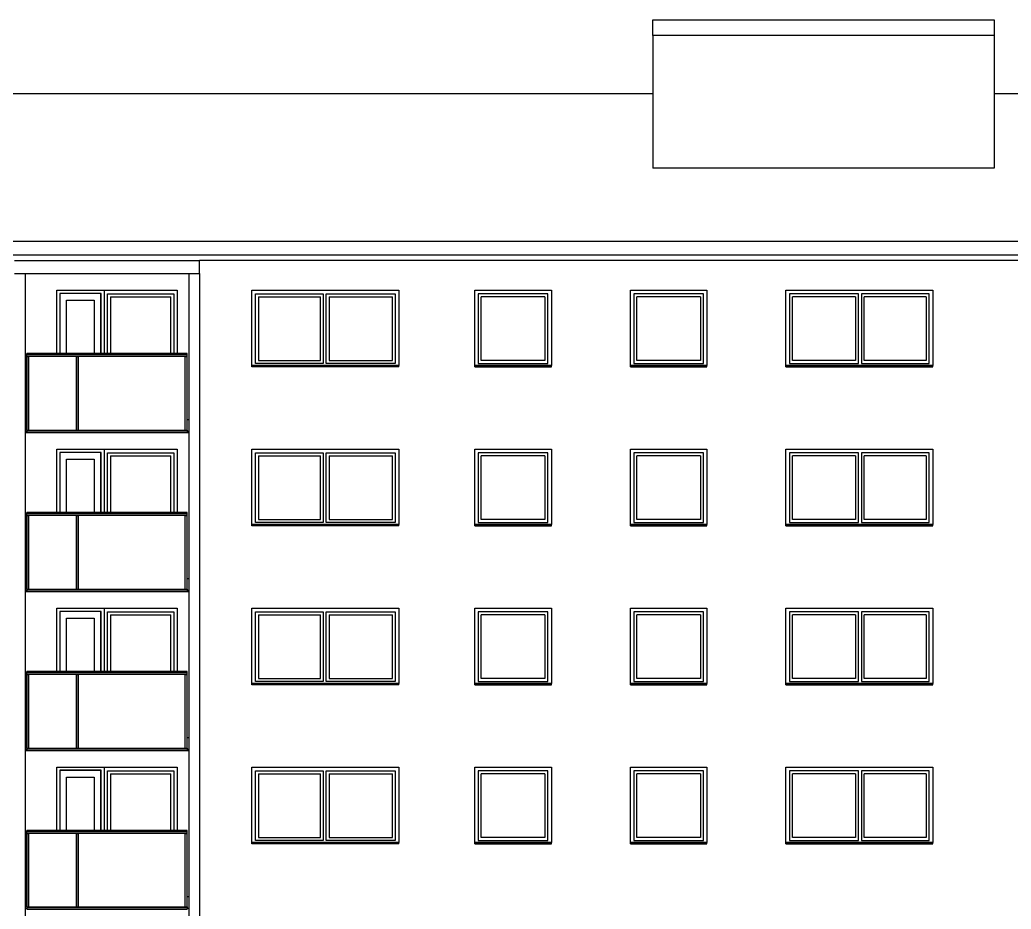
# Model space of a CAD drawing. Header units: millimetres. Extents: x 48 to 4070, y 10 to 629.
# Drawn here: x 1016.1 to 1355.1, y 324.8 to 629.1 of the extents above; entities that cross this region are included whole.
import ezdxf
from ezdxf.xclip import XClip

# ---------------------------------------------------------------- set-up
doc = ezdxf.new("R2010")
doc.units = ezdxf.units.MM
doc.header["$MEASUREMENT"] = 0
doc.header["$XCLIPFRAME"] = 0
for name, color, linetype in [('A--------P-', 7, 'Continuous'), ('A-01SC-----Ytterväggar2', 7, 'Continuous'), ('A1', 1, 'Continuous')]:
    doc.layers.add(name, color=color, linetype=linetype)

# ---------------------------------------------------------------- blocks, each defined once
blk = doc.blocks.new('Drawing_1_1', base_point=(52.75, 55.57))
at = {"layer": 'A-01SC-----Ytterväggar2'}
for p, q in [((1017.87, 542.37), (1017.87, 492.37)), ((1073.87, 542.37), (1073.87, 492.37)), ((1077.47, 542.37), (1077.47, 492.37)), ((1017.87, 492.37), (1017.87, 437.97)), ((1073.87, 492.37), (1073.87, 437.97)), ((1077.47, 492.37), (1077.47, 437.97)), ((1017.87, 437.97), (1017.87, 383.57)), ((1073.87, 437.97), (1073.87, 383.57)), ((1077.47, 437.97), (1077.47, 383.57)), ((1017.87, 383.57), (1017.87, 329.17)), ((1073.87, 383.57), (1073.87, 329.17)), ((1077.47, 383.57), (1077.47, 329.17)), ((1017.87, 329.17), (1017.87, 274.77)), ((1073.87, 329.17), (1073.87, 274.77)), ((1077.47, 329.17), (1077.47, 274.77))]:
    blk.add_line(p, q, dxfattribs=at)
at = {"layer": 'A1'}
for p, q in [((1232.51, 629.12), (1349.31, 629.12)), ((1232.51, 623.8), (1232.51, 629.12)), ((1349.31, 629.12), (1349.31, 623.8)), ((1232.51, 623.8), (1232.51, 578.36)), ((1349.31, 623.8), (1232.51, 623.8)), ((1349.31, 623.8), (1349.31, 578.36)), ((1232.51, 603.74), (836.91, 603.74)), ((1591.47, 603.74), (1349.31, 603.74)), ((1349.31, 578.36), (1232.51, 578.36)), ((48.67, 553.35), (1591.47, 553.35)), ((1584.27, 548.65), (60.27, 548.65)), ((1014.27, 546.77), (1077.47, 546.77)), ((1077.47, 542.37), (1077.47, 546.77)), ((1361.47, 546.77), (1077.47, 546.77)), ((1014.27, 542.37), (1077.47, 542.37)), ((1028.69, 514.97), (1028.69, 536.57)), ((1028.69, 536.57), (1069.89, 536.57)), ((1044.89, 536.57), (1044.89, 535.37)), ((1069.89, 536.57), (1069.89, 514.97)), ((1095.47, 536.57), (1145.67, 536.57)), ((1095.47, 510.82), (1095.47, 536.57)), ((1145.67, 536.57), (1145.67, 510.82)), ((1171.67, 510.82), (1171.67, 536.57)), ((1171.67, 536.57), (1197.87, 536.57)), ((1197.87, 536.57), (1197.87, 510.82)), ((1224.87, 536.57), (1251.07, 536.57)), ((1224.87, 510.82), (1224.87, 536.57)), ((1251.07, 536.57), (1251.07, 510.82)), ((1278.07, 536.57), (1328.27, 536.57)), ((1278.07, 510.82), (1278.07, 536.57)), ((1328.27, 536.57), (1328.27, 510.82)), ((1029.73, 535.53), (1029.73, 514.97)), ((1043.85, 535.53), (1029.73, 535.53)), ((1029.73, 535.37), (1029.75, 535.37)), ((1029.73, 534.37), (1029.75, 534.37)), ((1043.83, 535.51), (1029.75, 535.51)), ((1029.75, 535.51), (1029.75, 514.97)), ((1032.05, 514.97), (1032.05, 533.21)), ((1032.05, 533.21), (1041.53, 533.21)), ((1041.53, 533.21), (1041.53, 514.97)), ((1043.83, 514.97), (1043.83, 535.51)), ((1043.83, 535.37), (1043.85, 535.37)), ((1043.83, 534.37), (1043.85, 534.37)), ((1043.85, 514.97), (1043.85, 535.53)), ((1044.89, 535.37), (1044.89, 514.97)), ((1046.09, 514.97), (1046.09, 535.37)), ((1046.09, 535.37), (1068.69, 535.37)), ((1047.09, 534.37), (1047.09, 514.97)), ((1047.09, 534.37), (1067.69, 534.37)), ((1067.69, 514.97), (1067.69, 534.37)), ((1068.69, 535.37), (1068.69, 514.97)), ((1096.67, 511.57), (1096.67, 535.37)), ((1096.67, 535.37), (1119.87, 535.37)), ((1097.67, 534.37), (1097.67, 512.57)), ((1097.67, 534.37), (1118.87, 534.37)), ((1118.87, 512.57), (1118.87, 534.37)), ((1119.87, 535.37), (1119.87, 511.57)), ((1120.87, 511.57), (1120.87, 535.37)), ((1120.87, 535.37), (1144.47, 535.37)), ((1121.87, 534.37), (1121.87, 512.57)), ((1121.87, 534.37), (1143.47, 534.37)), ((1143.47, 512.57), (1143.47, 534.37)), ((1144.47, 535.37), (1144.47, 511.57)), ((1172.87, 535.37), (1172.87, 511.57)), ((1196.67, 535.37), (1172.87, 535.37)), ((1173.87, 512.57), (1173.87, 534.37)), ((1195.67, 534.37), (1173.87, 534.37)), ((1195.67, 534.37), (1195.67, 512.57)), ((1196.67, 511.57), (1196.67, 535.37)), ((1226.07, 535.37), (1226.07, 511.57)), ((1249.87, 535.37), (1226.07, 535.37)), ((1227.07, 512.57), (1227.07, 534.37)), ((1248.87, 534.37), (1227.07, 534.37)), ((1248.87, 534.37), (1248.87, 512.57)), ((1249.87, 511.57), (1249.87, 535.37)), ((1279.27, 535.37), (1279.27, 511.57)), ((1302.87, 535.37), (1279.27, 535.37)), ((1280.27, 512.57), (1280.27, 534.37)), ((1301.87, 534.37), (1280.27, 534.37)), ((1301.87, 534.37), (1301.87, 512.57)), ((1302.87, 511.57), (1302.87, 535.37)), ((1303.87, 535.37), (1303.87, 511.57)), ((1327.07, 535.37), (1303.87, 535.37)), ((1304.87, 512.57), (1304.87, 534.37)), ((1326.07, 534.37), (1304.87, 534.37)), ((1326.07, 534.37), (1326.07, 512.57)), ((1327.07, 511.57), (1327.07, 535.37)), ((1018.42, 514.93), (1018.42, 514.97)), ((1073.32, 514.97), (1018.42, 514.97)), ((1018.42, 514.82), (1018.42, 514.93)), ((1018.42, 514.63), (1018.42, 514.82)), ((1018.42, 514.54), (1018.42, 514.63)), ((1073.32, 514.54), (1018.42, 514.54)), ((1018.42, 513.97), (1018.42, 514.54)), ((1018.42, 513.96), (1018.42, 513.97)), ((1073.32, 513.97), (1018.42, 513.97)), ((1018.42, 513.95), (1018.42, 513.96)), ((1018.42, 513.91), (1018.42, 513.95)), ((1073.32, 513.95), (1018.42, 513.95)), ((1018.42, 513.88), (1018.42, 513.91)), ((1073.32, 513.91), (1018.42, 513.91)), ((1018.42, 513.87), (1018.42, 513.88)), ((1018.42, 513.87), (1018.43, 513.87)), ((1018.42, 488.77), (1018.42, 513.87)), ((1018.43, 513.87), (1018.46, 513.87)), ((1018.46, 513.87), (1019.08, 513.87)), ((1018.46, 488.77), (1018.46, 513.87)), ((1019.08, 513.87), (1019.11, 513.87)), ((1019.08, 488.77), (1019.08, 513.87)), ((1019.11, 513.87), (1019.12, 513.87)), ((1035.42, 513.87), (1019.12, 513.87)), ((1019.12, 488.77), (1019.12, 513.87)), ((1035.42, 513.87), (1035.43, 513.87)), ((1035.42, 488.77), (1035.42, 513.87)), ((1035.43, 513.87), (1035.46, 513.87)), ((1035.46, 513.87), (1036.08, 513.87)), ((1035.46, 488.77), (1035.46, 513.87)), ((1036.08, 513.87), (1036.11, 513.87)), ((1036.08, 488.77), (1036.08, 513.87)), ((1036.11, 513.87), (1036.12, 513.87)), ((1072.62, 513.87), (1036.12, 513.87)), ((1036.12, 488.77), (1036.12, 513.87)), ((1072.62, 513.87), (1072.63, 513.87)), ((1072.62, 488.77), (1072.62, 513.87)), ((1072.63, 513.87), (1072.66, 513.87)), ((1072.66, 513.87), (1073.28, 513.87)), ((1072.66, 488.77), (1072.66, 513.87)), ((1073.28, 513.87), (1073.31, 513.87)), ((1073.28, 488.77), (1073.28, 513.87)), ((1073.31, 513.87), (1073.32, 513.87)), ((1073.32, 514.93), (1073.32, 514.97)), ((1073.32, 514.82), (1073.32, 514.93)), ((1073.32, 514.63), (1073.32, 514.82)), ((1073.32, 514.54), (1073.32, 514.63)), ((1073.32, 513.97), (1073.32, 514.54)), ((1073.32, 513.96), (1073.32, 513.97)), ((1073.32, 513.95), (1073.32, 513.96)), ((1073.32, 513.91), (1073.32, 513.95)), ((1073.32, 513.88), (1073.32, 513.91)), ((1073.32, 513.87), (1073.32, 513.88)), ((1073.32, 488.77), (1073.32, 513.87)), ((1097.67, 512.57), (1118.87, 512.57)), ((1121.87, 512.57), (1143.47, 512.57)), ((1195.67, 512.57), (1173.87, 512.57)), ((1248.87, 512.57), (1227.07, 512.57)), ((1301.87, 512.57), (1280.27, 512.57)), ((1326.07, 512.57), (1304.87, 512.57)), ((1095.47, 510.87), (1145.67, 510.87)), ((1095.47, 510.79), (1095.47, 510.82)), ((1145.67, 510.79), (1095.47, 510.79)), ((1095.47, 510.37), (1095.47, 510.79)), ((1145.67, 510.37), (1095.47, 510.37)), ((1119.87, 511.57), (1096.67, 511.57)), ((1144.47, 511.57), (1120.87, 511.57)), ((1145.67, 510.82), (1145.67, 510.79)), ((1145.67, 510.37), (1145.67, 510.79)), ((1197.87, 510.87), (1171.67, 510.87)), ((1171.67, 510.82), (1171.67, 510.79)), ((1171.67, 510.79), (1197.87, 510.79)), ((1171.67, 510.37), (1171.67, 510.79)), ((1171.67, 510.37), (1197.87, 510.37)), ((1172.87, 511.57), (1196.67, 511.57)), ((1197.87, 510.79), (1197.87, 510.82)), ((1197.87, 510.37), (1197.87, 510.79)), ((1251.07, 510.87), (1224.87, 510.87)), ((1224.87, 510.82), (1224.87, 510.79)), ((1224.87, 510.79), (1251.07, 510.79)), ((1224.87, 510.37), (1224.87, 510.79)), ((1224.87, 510.37), (1251.07, 510.37)), ((1226.07, 511.57), (1249.87, 511.57)), ((1251.07, 510.79), (1251.07, 510.82)), ((1251.07, 510.37), (1251.07, 510.79)), ((1328.27, 510.87), (1278.07, 510.87)), ((1278.07, 510.82), (1278.07, 510.79)), ((1278.07, 510.79), (1328.27, 510.79)), ((1278.07, 510.37), (1278.07, 510.79)), ((1278.07, 510.37), (1328.27, 510.37)), ((1279.27, 511.57), (1302.87, 511.57)), ((1303.87, 511.57), (1327.07, 511.57)), ((1328.27, 510.79), (1328.27, 510.82)), ((1328.27, 510.37), (1328.27, 510.79)), ((1017.87, 492.37), (1018.42, 492.37)), ((1073.32, 492.37), (1073.87, 492.37)), ((1017.87, 488.37), (1018.42, 488.37)), ((1018.42, 488.77), (1018.42, 488.76)), ((1018.42, 488.77), (1018.43, 488.77)), ((1018.42, 488.77), (1018.43, 488.77)), ((1018.42, 488.76), (1018.42, 488.73)), ((1018.42, 488.73), (1018.42, 488.11)), ((1018.42, 488.73), (1073.32, 488.73)), ((1018.43, 488.77), (1018.46, 488.77)), ((1018.46, 488.77), (1019.08, 488.77)), ((1019.08, 488.77), (1019.11, 488.77)), ((1019.11, 488.77), (1035.43, 488.77)), ((1035.42, 488.77), (1035.43, 488.77)), ((1035.43, 488.77), (1035.46, 488.77)), ((1035.46, 488.77), (1036.08, 488.77)), ((1036.08, 488.77), (1036.11, 488.77)), ((1036.11, 488.77), (1072.63, 488.77)), ((1072.62, 488.77), (1072.63, 488.77)), ((1072.63, 488.77), (1072.66, 488.77)), ((1072.66, 488.77), (1073.28, 488.77)), ((1073.28, 488.77), (1073.31, 488.77)), ((1073.31, 488.77), (1073.32, 488.77)), ((1073.31, 488.77), (1073.32, 488.77)), ((1073.32, 488.77), (1073.32, 488.76)), ((1073.32, 488.76), (1073.32, 488.73)), ((1073.32, 488.73), (1073.32, 488.11)), ((1073.32, 488.37), (1073.87, 488.37)), ((1017.87, 487.97), (1073.87, 487.97)), ((1018.42, 488.11), (1018.42, 488.08)), ((1018.42, 488.11), (1073.32, 488.11)), ((1018.42, 488.08), (1018.42, 488.07)), ((1018.42, 488.07), (1073.32, 488.07)), ((1073.32, 488.11), (1073.32, 488.08)), ((1073.32, 488.08), (1073.32, 488.07)), ((1028.69, 460.57), (1028.69, 482.17)), ((1028.69, 482.17), (1069.89, 482.17)), ((1044.89, 482.17), (1044.89, 480.97)), ((1069.89, 482.17), (1069.89, 460.57)), ((1095.47, 482.17), (1145.67, 482.17)), ((1095.47, 456.42), (1095.47, 482.17)), ((1145.67, 482.17), (1145.67, 456.42)), ((1171.67, 456.42), (1171.67, 482.17)), ((1171.67, 482.17), (1197.87, 482.17)), ((1197.87, 482.17), (1197.87, 456.42)), ((1224.87, 482.17), (1251.07, 482.17)), ((1224.87, 456.42), (1224.87, 482.17)), ((1251.07, 482.17), (1251.07, 456.42)), ((1278.07, 482.17), (1328.27, 482.17)), ((1278.07, 456.42), (1278.07, 482.17)), ((1328.27, 482.17), (1328.27, 456.42)), ((1029.73, 481.13), (1029.73, 460.57)), ((1043.85, 481.13), (1029.73, 481.13)), ((1029.73, 480.97), (1029.75, 480.97)), ((1029.73, 479.97), (1029.75, 479.97)), ((1043.83, 481.11), (1029.75, 481.11)), ((1029.75, 481.11), (1029.75, 460.57)), ((1032.05, 460.57), (1032.05, 478.81)), ((1032.05, 478.81), (1041.53, 478.81)), ((1041.53, 478.81), (1041.53, 460.57)), ((1043.83, 460.57), (1043.83, 481.11)), ((1043.83, 480.97), (1043.85, 480.97)), ((1043.83, 479.97), (1043.85, 479.97)), ((1043.85, 460.57), (1043.85, 481.13)), ((1044.89, 480.97), (1044.89, 460.57)), ((1046.09, 460.57), (1046.09, 480.97)), ((1046.09, 480.97), (1068.69, 480.97)), ((1047.09, 479.97), (1047.09, 460.57)), ((1047.09, 479.97), (1067.69, 479.97)), ((1067.69, 460.57), (1067.69, 479.97)), ((1068.69, 480.97), (1068.69, 460.57)), ((1096.67, 457.17), (1096.67, 480.97)), ((1096.67, 480.97), (1119.87, 480.97)), ((1097.67, 479.97), (1097.67, 458.17)), ((1097.67, 479.97), (1118.87, 479.97)), ((1118.87, 458.17), (1118.87, 479.97)), ((1119.87, 480.97), (1119.87, 457.17)), ((1120.87, 457.17), (1120.87, 480.97)), ((1120.87, 480.97), (1144.47, 480.97)), ((1121.87, 479.97), (1121.87, 458.17)), ((1121.87, 479.97), (1143.47, 479.97)), ((1143.47, 458.17), (1143.47, 479.97)), ((1144.47, 480.97), (1144.47, 457.17)), ((1172.87, 480.97), (1172.87, 457.17)), ((1196.67, 480.97), (1172.87, 480.97)), ((1173.87, 458.17), (1173.87, 479.97)), ((1195.67, 479.97), (1173.87, 479.97)), ((1195.67, 479.97), (1195.67, 458.17)), ((1196.67, 457.17), (1196.67, 480.97)), ((1226.07, 480.97), (1226.07, 457.17)), ((1249.87, 480.97), (1226.07, 480.97)), ((1227.07, 458.17), (1227.07, 479.97)), ((1248.87, 479.97), (1227.07, 479.97)), ((1248.87, 479.97), (1248.87, 458.17)), ((1249.87, 457.17), (1249.87, 480.97)), ((1279.27, 480.97), (1279.27, 457.17)), ((1302.87, 480.97), (1279.27, 480.97)), ((1280.27, 458.17), (1280.27, 479.97)), ((1301.87, 479.97), (1280.27, 479.97)), ((1301.87, 479.97), (1301.87, 458.17)), ((1302.87, 457.17), (1302.87, 480.97)), ((1303.87, 480.97), (1303.87, 457.17)), ((1327.07, 480.97), (1303.87, 480.97)), ((1304.87, 458.17), (1304.87, 479.97)), ((1326.07, 479.97), (1304.87, 479.97)), ((1326.07, 479.97), (1326.07, 458.17)), ((1327.07, 457.17), (1327.07, 480.97)), ((1018.42, 460.53), (1018.42, 460.57)), ((1073.32, 460.57), (1018.42, 460.57)), ((1018.42, 460.42), (1018.42, 460.53)), ((1018.42, 460.23), (1018.42, 460.42)), ((1018.42, 460.14), (1018.42, 460.23)), ((1073.32, 460.14), (1018.42, 460.14)), ((1018.42, 459.57), (1018.42, 460.14)), ((1018.42, 459.56), (1018.42, 459.57)), ((1073.32, 459.57), (1018.42, 459.57)), ((1018.42, 459.55), (1018.42, 459.56)), ((1018.42, 459.51), (1018.42, 459.55)), ((1073.32, 459.55), (1018.42, 459.55)), ((1018.42, 459.48), (1018.42, 459.51)), ((1073.32, 459.51), (1018.42, 459.51)), ((1018.42, 459.47), (1018.42, 459.48)), ((1018.42, 459.47), (1018.43, 459.47)), ((1018.42, 434.37), (1018.42, 459.47)), ((1018.43, 459.47), (1018.46, 459.47)), ((1018.46, 459.47), (1019.08, 459.47)), ((1018.46, 434.37), (1018.46, 459.47)), ((1019.08, 459.47), (1019.11, 459.47)), ((1019.08, 434.37), (1019.08, 459.47)), ((1019.11, 459.47), (1019.12, 459.47)), ((1035.42, 459.47), (1019.12, 459.47)), ((1019.12, 434.37), (1019.12, 459.47)), ((1035.42, 459.47), (1035.43, 459.47)), ((1035.42, 434.37), (1035.42, 459.47)), ((1035.43, 459.47), (1035.46, 459.47)), ((1035.46, 459.47), (1036.08, 459.47)), ((1035.46, 434.37), (1035.46, 459.47)), ((1036.08, 459.47), (1036.11, 459.47)), ((1036.08, 434.37), (1036.08, 459.47)), ((1036.11, 459.47), (1036.12, 459.47)), ((1072.62, 459.47), (1036.12, 459.47)), ((1036.12, 434.37), (1036.12, 459.47)), ((1072.62, 459.47), (1072.63, 459.47)), ((1072.62, 434.37), (1072.62, 459.47)), ((1072.63, 459.47), (1072.66, 459.47)), ((1072.66, 459.47), (1073.28, 459.47)), ((1072.66, 434.37), (1072.66, 459.47)), ((1073.28, 459.47), (1073.31, 459.47)), ((1073.28, 434.37), (1073.28, 459.47)), ((1073.31, 459.47), (1073.32, 459.47)), ((1073.32, 460.53), (1073.32, 460.57)), ((1073.32, 460.42), (1073.32, 460.53)), ((1073.32, 460.23), (1073.32, 460.42)), ((1073.32, 460.14), (1073.32, 460.23)), ((1073.32, 459.57), (1073.32, 460.14)), ((1073.32, 459.56), (1073.32, 459.57)), ((1073.32, 459.55), (1073.32, 459.56)), ((1073.32, 459.51), (1073.32, 459.55)), ((1073.32, 459.48), (1073.32, 459.51)), ((1073.32, 459.47), (1073.32, 459.48)), ((1073.32, 434.37), (1073.32, 459.47)), ((1097.67, 458.17), (1118.87, 458.17)), ((1121.87, 458.17), (1143.47, 458.17)), ((1195.67, 458.17), (1173.87, 458.17)), ((1248.87, 458.17), (1227.07, 458.17)), ((1301.87, 458.17), (1280.27, 458.17)), ((1326.07, 458.17), (1304.87, 458.17)), ((1095.47, 456.47), (1145.67, 456.47)), ((1095.47, 456.39), (1095.47, 456.42)), ((1145.67, 456.39), (1095.47, 456.39)), ((1095.47, 455.97), (1095.47, 456.39)), ((1145.67, 455.97), (1095.47, 455.97)), ((1119.87, 457.17), (1096.67, 457.17)), ((1144.47, 457.17), (1120.87, 457.17)), ((1145.67, 456.42), (1145.67, 456.39)), ((1145.67, 455.97), (1145.67, 456.39)), ((1197.87, 456.47), (1171.67, 456.47)), ((1171.67, 456.42), (1171.67, 456.39)), ((1171.67, 456.39), (1197.87, 456.39)), ((1171.67, 455.97), (1171.67, 456.39)), ((1171.67, 455.97), (1197.87, 455.97)), ((1172.87, 457.17), (1196.67, 457.17)), ((1197.87, 456.39), (1197.87, 456.42)), ((1197.87, 455.97), (1197.87, 456.39)), ((1251.07, 456.47), (1224.87, 456.47)), ((1224.87, 456.42), (1224.87, 456.39)), ((1224.87, 456.39), (1251.07, 456.39)), ((1224.87, 455.97), (1224.87, 456.39)), ((1224.87, 455.97), (1251.07, 455.97)), ((1226.07, 457.17), (1249.87, 457.17)), ((1251.07, 456.39), (1251.07, 456.42)), ((1251.07, 455.97), (1251.07, 456.39)), ((1328.27, 456.47), (1278.07, 456.47)), ((1278.07, 456.42), (1278.07, 456.39)), ((1278.07, 456.39), (1328.27, 456.39)), ((1278.07, 455.97), (1278.07, 456.39)), ((1278.07, 455.97), (1328.27, 455.97)), ((1279.27, 457.17), (1302.87, 457.17)), ((1303.87, 457.17), (1327.07, 457.17)), ((1328.27, 456.39), (1328.27, 456.42)), ((1328.27, 455.97), (1328.27, 456.39)), ((1017.87, 437.97), (1018.42, 437.97)), ((1073.32, 437.97), (1073.87, 437.97)), ((1018.42, 434.37), (1018.42, 434.36)), ((1018.42, 434.37), (1018.43, 434.37)), ((1018.42, 434.37), (1018.43, 434.37)), ((1018.42, 434.36), (1018.42, 434.33)), ((1018.42, 434.33), (1018.42, 433.71)), ((1018.42, 434.33), (1073.32, 434.33)), ((1018.43, 434.37), (1018.46, 434.37)), ((1018.46, 434.37), (1019.08, 434.37)), ((1019.08, 434.37), (1019.11, 434.37)), ((1019.11, 434.37), (1035.43, 434.37)), ((1035.42, 434.37), (1035.43, 434.37)), ((1035.43, 434.37), (1035.46, 434.37)), ((1035.46, 434.37), (1036.08, 434.37)), ((1036.08, 434.37), (1036.11, 434.37)), ((1036.11, 434.37), (1072.63, 434.37)), ((1072.62, 434.37), (1072.63, 434.37)), ((1072.63, 434.37), (1072.66, 434.37)), ((1072.66, 434.37), (1073.28, 434.37)), ((1073.28, 434.37), (1073.31, 434.37)), ((1073.31, 434.37), (1073.32, 434.37)), ((1073.31, 434.37), (1073.32, 434.37)), ((1073.32, 434.37), (1073.32, 434.36)), ((1073.32, 434.36), (1073.32, 434.33)), ((1073.32, 434.33), (1073.32, 433.71)), ((1017.87, 433.97), (1018.42, 433.97)), ((1017.87, 433.57), (1073.87, 433.57)), ((1018.42, 433.71), (1018.42, 433.68)), ((1018.42, 433.71), (1073.32, 433.71)), ((1018.42, 433.68), (1018.42, 433.67)), ((1018.42, 433.67), (1073.32, 433.67)), ((1073.32, 433.97), (1073.87, 433.97)), ((1073.32, 433.71), (1073.32, 433.68)), ((1073.32, 433.68), (1073.32, 433.67)), ((1028.69, 406.17), (1028.69, 427.77)), ((1028.69, 427.77), (1069.89, 427.77)), ((1044.89, 427.77), (1044.89, 426.57)), ((1069.89, 427.77), (1069.89, 406.17)), ((1095.47, 427.77), (1145.67, 427.77)), ((1095.47, 402.02), (1095.47, 427.77)), ((1145.67, 427.77), (1145.67, 402.02)), ((1171.67, 402.02), (1171.67, 427.77)), ((1171.67, 427.77), (1197.87, 427.77)), ((1197.87, 427.77), (1197.87, 402.02)), ((1224.87, 427.77), (1251.07, 427.77)), ((1224.87, 402.02), (1224.87, 427.77)), ((1251.07, 427.77), (1251.07, 402.02)), ((1278.07, 427.77), (1328.27, 427.77)), ((1278.07, 402.02), (1278.07, 427.77)), ((1328.27, 427.77), (1328.27, 402.02)), ((1029.73, 426.73), (1029.73, 406.17)), ((1043.85, 426.73), (1029.73, 426.73)), ((1029.73, 426.57), (1029.75, 426.57)), ((1029.73, 425.57), (1029.75, 425.57)), ((1043.83, 426.71), (1029.75, 426.71)), ((1029.75, 426.71), (1029.75, 406.17)), ((1032.05, 406.17), (1032.05, 424.41)), ((1032.05, 424.41), (1041.53, 424.41)), ((1041.53, 424.41), (1041.53, 406.17)), ((1043.83, 406.17), (1043.83, 426.71)), ((1043.83, 426.57), (1043.85, 426.57)), ((1043.83, 425.57), (1043.85, 425.57)), ((1043.85, 406.17), (1043.85, 426.73)), ((1044.89, 426.57), (1044.89, 406.17)), ((1046.09, 406.17), (1046.09, 426.57)), ((1046.09, 426.57), (1068.69, 426.57)), ((1047.09, 425.57), (1047.09, 406.17)), ((1047.09, 425.57), (1067.69, 425.57)), ((1067.69, 406.17), (1067.69, 425.57)), ((1068.69, 426.57), (1068.69, 406.17)), ((1096.67, 402.77), (1096.67, 426.57)), ((1096.67, 426.57), (1119.87, 426.57)), ((1097.67, 425.57), (1097.67, 403.77)), ((1097.67, 425.57), (1118.87, 425.57)), ((1118.87, 403.77), (1118.87, 425.57)), ((1119.87, 426.57), (1119.87, 402.77)), ((1120.87, 402.77), (1120.87, 426.57)), ((1120.87, 426.57), (1144.47, 426.57)), ((1121.87, 425.57), (1121.87, 403.77)), ((1121.87, 425.57), (1143.47, 425.57)), ((1143.47, 403.77), (1143.47, 425.57)), ((1144.47, 426.57), (1144.47, 402.77)), ((1172.87, 426.57), (1172.87, 402.77)), ((1196.67, 426.57), (1172.87, 426.57)), ((1173.87, 403.77), (1173.87, 425.57)), ((1195.67, 425.57), (1173.87, 425.57)), ((1195.67, 425.57), (1195.67, 403.77)), ((1196.67, 402.77), (1196.67, 426.57)), ((1226.07, 426.57), (1226.07, 402.77)), ((1249.87, 426.57), (1226.07, 426.57)), ((1227.07, 403.77), (1227.07, 425.57)), ((1248.87, 425.57), (1227.07, 425.57)), ((1248.87, 425.57), (1248.87, 403.77)), ((1249.87, 402.77), (1249.87, 426.57)), ((1279.27, 426.57), (1279.27, 402.77)), ((1302.87, 426.57), (1279.27, 426.57)), ((1280.27, 403.77), (1280.27, 425.57)), ((1301.87, 425.57), (1280.27, 425.57)), ((1301.87, 425.57), (1301.87, 403.77)), ((1302.87, 402.77), (1302.87, 426.57)), ((1303.87, 426.57), (1303.87, 402.77)), ((1327.07, 426.57), (1303.87, 426.57)), ((1304.87, 403.77), (1304.87, 425.57)), ((1326.07, 425.57), (1304.87, 425.57)), ((1326.07, 425.57), (1326.07, 403.77)), ((1327.07, 402.77), (1327.07, 426.57)), ((1018.42, 406.13), (1018.42, 406.17)), ((1073.32, 406.17), (1018.42, 406.17)), ((1018.42, 406.02), (1018.42, 406.13)), ((1018.42, 405.83), (1018.42, 406.02)), ((1018.42, 405.74), (1018.42, 405.83)), ((1073.32, 405.74), (1018.42, 405.74)), ((1018.42, 405.17), (1018.42, 405.74)), ((1018.42, 405.16), (1018.42, 405.17)), ((1073.32, 405.17), (1018.42, 405.17)), ((1018.42, 405.15), (1018.42, 405.16)), ((1018.42, 405.11), (1018.42, 405.15)), ((1073.32, 405.15), (1018.42, 405.15)), ((1018.42, 405.08), (1018.42, 405.11)), ((1073.32, 405.11), (1018.42, 405.11)), ((1018.42, 405.07), (1018.42, 405.08)), ((1018.42, 405.07), (1018.43, 405.07)), ((1018.42, 379.97), (1018.42, 405.07)), ((1018.43, 405.07), (1018.46, 405.07)), ((1018.46, 405.07), (1019.08, 405.07)), ((1018.46, 379.97), (1018.46, 405.07)), ((1019.08, 405.07), (1019.11, 405.07)), ((1019.08, 379.97), (1019.08, 405.07)), ((1019.11, 405.07), (1019.12, 405.07)), ((1035.42, 405.07), (1019.12, 405.07)), ((1019.12, 379.97), (1019.12, 405.07)), ((1035.42, 405.07), (1035.43, 405.07)), ((1035.42, 379.97), (1035.42, 405.07)), ((1035.43, 405.07), (1035.46, 405.07)), ((1035.46, 405.07), (1036.08, 405.07)), ((1035.46, 379.97), (1035.46, 405.07)), ((1036.08, 405.07), (1036.11, 405.07)), ((1036.08, 379.97), (1036.08, 405.07)), ((1036.11, 405.07), (1036.12, 405.07)), ((1072.62, 405.07), (1036.12, 405.07)), ((1036.12, 379.97), (1036.12, 405.07)), ((1072.62, 405.07), (1072.63, 405.07)), ((1072.62, 379.97), (1072.62, 405.07)), ((1072.63, 405.07), (1072.66, 405.07)), ((1072.66, 405.07), (1073.28, 405.07)), ((1072.66, 379.97), (1072.66, 405.07)), ((1073.28, 405.07), (1073.31, 405.07)), ((1073.28, 379.97), (1073.28, 405.07)), ((1073.31, 405.07), (1073.32, 405.07)), ((1073.32, 406.13), (1073.32, 406.17)), ((1073.32, 406.02), (1073.32, 406.13)), ((1073.32, 405.83), (1073.32, 406.02)), ((1073.32, 405.74), (1073.32, 405.83)), ((1073.32, 405.17), (1073.32, 405.74)), ((1073.32, 405.16), (1073.32, 405.17)), ((1073.32, 405.15), (1073.32, 405.16)), ((1073.32, 405.11), (1073.32, 405.15)), ((1073.32, 405.08), (1073.32, 405.11)), ((1073.32, 405.07), (1073.32, 405.08)), ((1073.32, 379.97), (1073.32, 405.07)), ((1097.67, 403.77), (1118.87, 403.77)), ((1121.87, 403.77), (1143.47, 403.77)), ((1195.67, 403.77), (1173.87, 403.77)), ((1248.87, 403.77), (1227.07, 403.77)), ((1301.87, 403.77), (1280.27, 403.77)), ((1326.07, 403.77), (1304.87, 403.77)), ((1095.47, 402.07), (1145.67, 402.07)), ((1095.47, 401.99), (1095.47, 402.02)), ((1145.67, 401.99), (1095.47, 401.99)), ((1095.47, 401.57), (1095.47, 401.99)), ((1145.67, 401.57), (1095.47, 401.57)), ((1119.87, 402.77), (1096.67, 402.77)), ((1144.47, 402.77), (1120.87, 402.77)), ((1145.67, 402.02), (1145.67, 401.99)), ((1145.67, 401.57), (1145.67, 401.99)), ((1197.87, 402.07), (1171.67, 402.07)), ((1171.67, 402.02), (1171.67, 401.99)), ((1171.67, 401.99), (1197.87, 401.99)), ((1171.67, 401.57), (1171.67, 401.99)), ((1171.67, 401.57), (1197.87, 401.57)), ((1172.87, 402.77), (1196.67, 402.77)), ((1197.87, 401.99), (1197.87, 402.02)), ((1197.87, 401.57), (1197.87, 401.99)), ((1251.07, 402.07), (1224.87, 402.07)), ((1224.87, 402.02), (1224.87, 401.99)), ((1224.87, 401.99), (1251.07, 401.99)), ((1224.87, 401.57), (1224.87, 401.99)), ((1224.87, 401.57), (1251.07, 401.57)), ((1226.07, 402.77), (1249.87, 402.77)), ((1251.07, 401.99), (1251.07, 402.02)), ((1251.07, 401.57), (1251.07, 401.99)), ((1328.27, 402.07), (1278.07, 402.07)), ((1278.07, 402.02), (1278.07, 401.99)), ((1278.07, 401.99), (1328.27, 401.99)), ((1278.07, 401.57), (1278.07, 401.99)), ((1278.07, 401.57), (1328.27, 401.57)), ((1279.27, 402.77), (1302.87, 402.77)), ((1303.87, 402.77), (1327.07, 402.77)), ((1328.27, 401.99), (1328.27, 402.02)), ((1328.27, 401.57), (1328.27, 401.99)), ((1017.87, 383.57), (1018.42, 383.57)), ((1073.32, 383.57), (1073.87, 383.57)), ((1018.42, 379.97), (1018.42, 379.96)), ((1018.42, 379.97), (1018.43, 379.97)), ((1018.42, 379.97), (1018.43, 379.97)), ((1018.42, 379.96), (1018.42, 379.93)), ((1018.42, 379.93), (1018.42, 379.31)), ((1018.42, 379.93), (1073.32, 379.93)), ((1018.43, 379.97), (1018.46, 379.97)), ((1018.46, 379.97), (1019.08, 379.97)), ((1019.08, 379.97), (1019.11, 379.97)), ((1019.11, 379.97), (1035.43, 379.97)), ((1035.42, 379.97), (1035.43, 379.97)), ((1035.43, 379.97), (1035.46, 379.97)), ((1035.46, 379.97), (1036.08, 379.97)), ((1036.08, 379.97), (1036.11, 379.97)), ((1036.11, 379.97), (1072.63, 379.97)), ((1072.62, 379.97), (1072.63, 379.97)), ((1072.63, 379.97), (1072.66, 379.97)), ((1072.66, 379.97), (1073.28, 379.97)), ((1073.28, 379.97), (1073.31, 379.97)), ((1073.31, 379.97), (1073.32, 379.97)), ((1073.31, 379.97), (1073.32, 379.97)), ((1073.32, 379.97), (1073.32, 379.96)), ((1073.32, 379.96), (1073.32, 379.93)), ((1073.32, 379.93), (1073.32, 379.31)), ((1017.87, 379.57), (1018.42, 379.57)), ((1017.87, 379.17), (1073.87, 379.17)), ((1018.42, 379.31), (1018.42, 379.28)), ((1018.42, 379.31), (1073.32, 379.31)), ((1018.42, 379.28), (1018.42, 379.27)), ((1018.42, 379.27), (1073.32, 379.27)), ((1073.32, 379.57), (1073.87, 379.57)), ((1073.32, 379.31), (1073.32, 379.28)), ((1073.32, 379.28), (1073.32, 379.27)), ((1028.69, 351.77), (1028.69, 373.37)), ((1028.69, 373.37), (1069.89, 373.37)), ((1044.89, 373.37), (1044.89, 372.17)), ((1069.89, 373.37), (1069.89, 351.77)), ((1095.47, 373.37), (1145.67, 373.37)), ((1095.47, 347.62), (1095.47, 373.37)), ((1145.67, 373.37), (1145.67, 347.62)), ((1171.67, 347.62), (1171.67, 373.37)), ((1171.67, 373.37), (1197.87, 373.37)), ((1197.87, 373.37), (1197.87, 347.62)), ((1224.87, 373.37), (1251.07, 373.37)), ((1224.87, 347.62), (1224.87, 373.37)), ((1251.07, 373.37), (1251.07, 347.62)), ((1278.07, 373.37), (1328.27, 373.37)), ((1278.07, 347.62), (1278.07, 373.37)), ((1328.27, 373.37), (1328.27, 347.62)), ((1029.73, 372.33), (1029.73, 351.77)), ((1043.85, 372.33), (1029.73, 372.33)), ((1029.73, 372.17), (1029.75, 372.17)), ((1029.73, 371.17), (1029.75, 371.17)), ((1043.83, 372.31), (1029.75, 372.31)), ((1029.75, 372.31), (1029.75, 351.77)), ((1032.05, 351.77), (1032.05, 370.01)), ((1032.05, 370.01), (1041.53, 370.01)), ((1041.53, 370.01), (1041.53, 351.77)), ((1043.83, 351.77), (1043.83, 372.31)), ((1043.83, 372.17), (1043.85, 372.17)), ((1043.83, 371.17), (1043.85, 371.17)), ((1043.85, 351.77), (1043.85, 372.33)), ((1044.89, 372.17), (1044.89, 351.77)), ((1046.09, 351.77), (1046.09, 372.17)), ((1046.09, 372.17), (1068.69, 372.17)), ((1047.09, 371.17), (1047.09, 351.77)), ((1047.09, 371.17), (1067.69, 371.17)), ((1067.69, 351.77), (1067.69, 371.17)), ((1068.69, 372.17), (1068.69, 351.77)), ((1096.67, 348.37), (1096.67, 372.17)), ((1096.67, 372.17), (1119.87, 372.17)), ((1097.67, 371.17), (1097.67, 349.37)), ((1097.67, 371.17), (1118.87, 371.17)), ((1118.87, 349.37), (1118.87, 371.17)), ((1119.87, 372.17), (1119.87, 348.37)), ((1120.87, 348.37), (1120.87, 372.17)), ((1120.87, 372.17), (1144.47, 372.17)), ((1121.87, 371.17), (1121.87, 349.37)), ((1121.87, 371.17), (1143.47, 371.17)), ((1143.47, 349.37), (1143.47, 371.17)), ((1144.47, 372.17), (1144.47, 348.37)), ((1172.87, 372.17), (1172.87, 348.37)), ((1196.67, 372.17), (1172.87, 372.17)), ((1173.87, 349.37), (1173.87, 371.17)), ((1195.67, 371.17), (1173.87, 371.17)), ((1195.67, 371.17), (1195.67, 349.37)), ((1196.67, 348.37), (1196.67, 372.17)), ((1226.07, 372.17), (1226.07, 348.37)), ((1249.87, 372.17), (1226.07, 372.17)), ((1227.07, 349.37), (1227.07, 371.17)), ((1248.87, 371.17), (1227.07, 371.17)), ((1248.87, 371.17), (1248.87, 349.37)), ((1249.87, 348.37), (1249.87, 372.17)), ((1279.27, 372.17), (1279.27, 348.37)), ((1302.87, 372.17), (1279.27, 372.17)), ((1280.27, 349.37), (1280.27, 371.17)), ((1301.87, 371.17), (1280.27, 371.17)), ((1301.87, 371.17), (1301.87, 349.37)), ((1302.87, 348.37), (1302.87, 372.17)), ((1303.87, 372.17), (1303.87, 348.37)), ((1327.07, 372.17), (1303.87, 372.17)), ((1304.87, 349.37), (1304.87, 371.17)), ((1326.07, 371.17), (1304.87, 371.17)), ((1326.07, 371.17), (1326.07, 349.37)), ((1327.07, 348.37), (1327.07, 372.17)), ((1018.42, 351.73), (1018.42, 351.77)), ((1073.32, 351.77), (1018.42, 351.77)), ((1018.42, 351.62), (1018.42, 351.73)), ((1018.42, 351.43), (1018.42, 351.62)), ((1018.42, 351.34), (1018.42, 351.43)), ((1073.32, 351.34), (1018.42, 351.34)), ((1018.42, 350.77), (1018.42, 351.34)), ((1018.42, 350.76), (1018.42, 350.77)), ((1073.32, 350.77), (1018.42, 350.77)), ((1018.42, 350.75), (1018.42, 350.76)), ((1018.42, 350.71), (1018.42, 350.75)), ((1073.32, 350.75), (1018.42, 350.75)), ((1018.42, 350.68), (1018.42, 350.71)), ((1073.32, 350.71), (1018.42, 350.71)), ((1018.42, 350.67), (1018.42, 350.68)), ((1018.42, 350.67), (1018.43, 350.67)), ((1018.42, 325.57), (1018.42, 350.67)), ((1018.43, 350.67), (1018.46, 350.67)), ((1018.46, 350.67), (1019.08, 350.67)), ((1018.46, 325.57), (1018.46, 350.67)), ((1019.08, 350.67), (1019.11, 350.67)), ((1019.08, 325.57), (1019.08, 350.67)), ((1019.11, 350.67), (1019.12, 350.67)), ((1035.42, 350.67), (1019.12, 350.67)), ((1019.12, 325.57), (1019.12, 350.67)), ((1035.42, 350.67), (1035.43, 350.67)), ((1035.42, 325.57), (1035.42, 350.67)), ((1035.43, 350.67), (1035.46, 350.67)), ((1035.46, 350.67), (1036.08, 350.67)), ((1035.46, 325.57), (1035.46, 350.67)), ((1036.08, 350.67), (1036.11, 350.67)), ((1036.08, 325.57), (1036.08, 350.67)), ((1036.11, 350.67), (1036.12, 350.67)), ((1072.62, 350.67), (1036.12, 350.67)), ((1036.12, 325.57), (1036.12, 350.67)), ((1072.62, 350.67), (1072.63, 350.67)), ((1072.62, 325.57), (1072.62, 350.67)), ((1072.63, 350.67), (1072.66, 350.67)), ((1072.66, 350.67), (1073.28, 350.67)), ((1072.66, 325.57), (1072.66, 350.67)), ((1073.28, 350.67), (1073.31, 350.67)), ((1073.28, 325.57), (1073.28, 350.67)), ((1073.31, 350.67), (1073.32, 350.67)), ((1073.32, 351.73), (1073.32, 351.77)), ((1073.32, 351.62), (1073.32, 351.73)), ((1073.32, 351.43), (1073.32, 351.62)), ((1073.32, 351.34), (1073.32, 351.43)), ((1073.32, 350.77), (1073.32, 351.34)), ((1073.32, 350.76), (1073.32, 350.77)), ((1073.32, 350.75), (1073.32, 350.76)), ((1073.32, 350.71), (1073.32, 350.75)), ((1073.32, 350.68), (1073.32, 350.71)), ((1073.32, 350.67), (1073.32, 350.68)), ((1073.32, 325.57), (1073.32, 350.67)), ((1097.67, 349.37), (1118.87, 349.37)), ((1121.87, 349.37), (1143.47, 349.37)), ((1195.67, 349.37), (1173.87, 349.37)), ((1248.87, 349.37), (1227.07, 349.37)), ((1301.87, 349.37), (1280.27, 349.37)), ((1326.07, 349.37), (1304.87, 349.37)), ((1095.47, 347.67), (1145.67, 347.67)), ((1095.47, 347.59), (1095.47, 347.62)), ((1145.67, 347.59), (1095.47, 347.59)), ((1095.47, 347.17), (1095.47, 347.59)), ((1145.67, 347.17), (1095.47, 347.17)), ((1119.87, 348.37), (1096.67, 348.37)), ((1144.47, 348.37), (1120.87, 348.37)), ((1145.67, 347.62), (1145.67, 347.59)), ((1145.67, 347.17), (1145.67, 347.59)), ((1197.87, 347.67), (1171.67, 347.67)), ((1171.67, 347.62), (1171.67, 347.59)), ((1171.67, 347.59), (1197.87, 347.59)), ((1171.67, 347.17), (1171.67, 347.59)), ((1171.67, 347.17), (1197.87, 347.17)), ((1172.87, 348.37), (1196.67, 348.37)), ((1197.87, 347.59), (1197.87, 347.62)), ((1197.87, 347.17), (1197.87, 347.59)), ((1251.07, 347.67), (1224.87, 347.67)), ((1224.87, 347.62), (1224.87, 347.59)), ((1224.87, 347.59), (1251.07, 347.59)), ((1224.87, 347.17), (1224.87, 347.59)), ((1224.87, 347.17), (1251.07, 347.17)), ((1226.07, 348.37), (1249.87, 348.37)), ((1251.07, 347.59), (1251.07, 347.62)), ((1251.07, 347.17), (1251.07, 347.59)), ((1328.27, 347.67), (1278.07, 347.67)), ((1278.07, 347.62), (1278.07, 347.59)), ((1278.07, 347.59), (1328.27, 347.59)), ((1278.07, 347.17), (1278.07, 347.59)), ((1278.07, 347.17), (1328.27, 347.17)), ((1279.27, 348.37), (1302.87, 348.37)), ((1303.87, 348.37), (1327.07, 348.37)), ((1328.27, 347.59), (1328.27, 347.62)), ((1328.27, 347.17), (1328.27, 347.59)), ((1017.87, 329.17), (1018.42, 329.17)), ((1073.32, 329.17), (1073.87, 329.17)), ((1018.42, 325.57), (1018.42, 325.56)), ((1018.42, 325.57), (1018.43, 325.57)), ((1018.42, 325.56), (1018.42, 325.53)), ((1018.42, 325.53), (1018.42, 324.91)), ((1018.42, 325.53), (1073.32, 325.53)), ((1018.43, 325.57), (1018.46, 325.57)), ((1018.46, 325.57), (1019.08, 325.57)), ((1019.08, 325.57), (1019.11, 325.57)), ((1019.11, 325.57), (1019.12, 325.57)), ((1019.12, 325.57), (1035.42, 325.57)), ((1035.42, 325.57), (1035.43, 325.57)), ((1035.43, 325.57), (1035.46, 325.57)), ((1035.46, 325.57), (1036.08, 325.57)), ((1036.08, 325.57), (1036.11, 325.57)), ((1036.11, 325.57), (1036.12, 325.57)), ((1036.12, 325.57), (1072.62, 325.57)), ((1072.62, 325.57), (1072.63, 325.57)), ((1072.63, 325.57), (1072.66, 325.57)), ((1072.66, 325.57), (1073.28, 325.57)), ((1073.28, 325.57), (1073.31, 325.57)), ((1073.31, 325.57), (1073.32, 325.57)), ((1073.32, 325.57), (1073.32, 325.56)), ((1073.32, 325.56), (1073.32, 325.53)), ((1073.32, 325.53), (1073.32, 324.91)), ((1017.87, 325.17), (1018.42, 325.17)), ((1018.42, 324.91), (1018.42, 324.88)), ((1018.42, 324.91), (1073.32, 324.91)), ((1018.42, 324.88), (1018.42, 324.87)), ((1018.42, 324.87), (1073.32, 324.87)), ((1073.32, 325.17), (1073.87, 325.17)), ((1073.32, 324.91), (1073.32, 324.88)), ((1073.32, 324.88), (1073.32, 324.87))]:
    blk.add_line(p, q, dxfattribs=at)

msp = doc.modelspace()

# ---------------------------------------------------------------- block references
at = {"layer": 'A--------P-'}
ref = msp.add_blockref('Drawing_1_1', (52.75, 55.57), dxfattribs=at)
XClip(ref).set_block_clipping_path([(48.4716013132, 30.3893906688), (1596.0716013132, 629.1207956122)])

doc.saveas('drawing.dxf')
